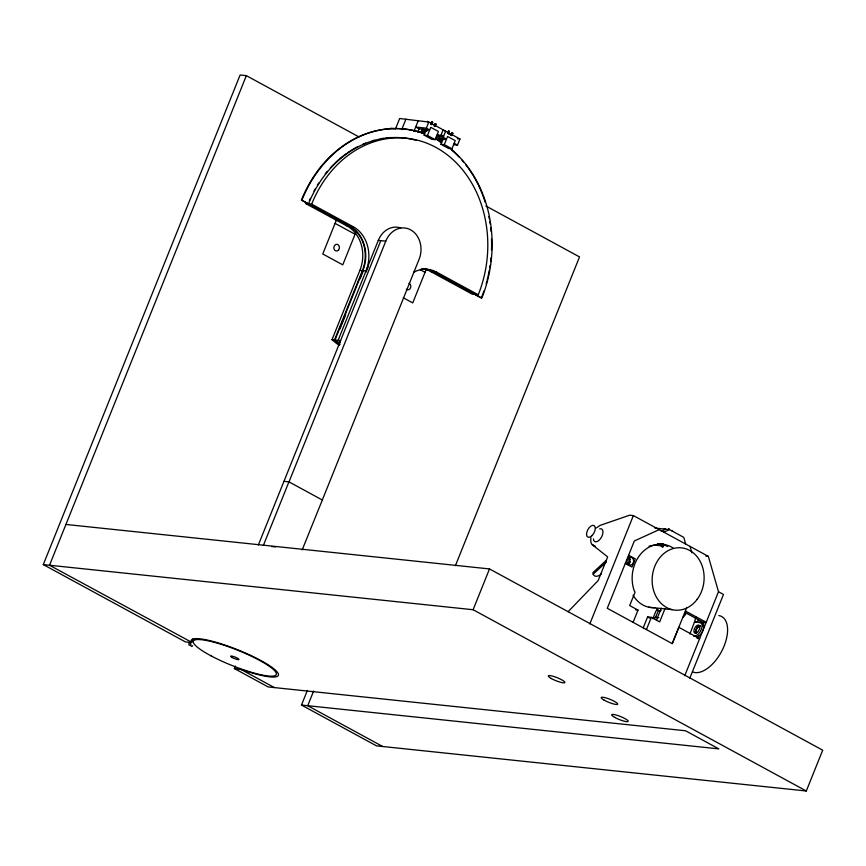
<?xml version="1.0" encoding="UTF-8"?>
<svg xmlns="http://www.w3.org/2000/svg" width="866" height="866" viewBox="0 0 866 866"><rect width="100%" height="100%" fill="white"/><g stroke="black" fill="none" stroke-linecap="round" stroke-linejoin="round"><path stroke-width="1.3" d="M487.125 280.173L487.655 277.889M193.14 638.859L191.657 642.572L185.421 641.912L43.3 564.589L240.109 75.006L246.345 75.656L358.989 136.936M246.345 75.656L49.524 565.249L191.429 642.15A46.959 8.563 21.9 0 1 228.938 646.458A46.959 8.563 21.9 0 1 277.997 673.142A46.959 8.563 21.9 0 1 242.144 669.743L234.361 668.541L235.357 666.062M336.831 219.001L322.769 253.976L342.763 264.855L355.818 232.38M395.47 128.969L399.681 118.501L428.811 122.041L459.965 138.993L457.497 145.109L453.503 144.687M401.705 129.629L405.916 119.162M413.937 131.383L418.148 120.915M339.201 345.393A111.801 92.608 -84 0 1 332.685 340.262L332.024 339.667L359.899 270.344A33.536 27.788 -84 0 0 347.212 226.145L305.557 203.488L308.047 203.748M417.737 132.033L419.144 128.536M340.024 344.43A111.801 92.608 -84 0 1 335.174 340.522L334.514 339.927L362.389 270.603A33.536 27.788 -84 0 0 349.702 226.405L301.39 200.122A120.742 100.023 -84 0 1 424.004 133.645M339.699 343.856A111.801 92.608 -84 0 1 335.672 340.576L335.012 339.981L362.886 270.657A33.536 27.788 -84 0 0 350.2 226.459L301.888 200.176A120.742 100.023 -84 0 1 424.502 133.7M339.937 329.026L345.675 314.737M360.094 278.874L363.439 270.538M420.952 132.498L422.283 129.196L427.588 130.301L426.332 129.619L424.124 135.128L431.788 139.296L435.133 139.653L438.413 131.491L430.748 127.324L427.468 135.475L424.124 135.128M400.709 227.964A22.364 18.522 -84 0 0 378.301 240.38L338.13 340.306L338.79 340.901A111.801 92.608 -84 0 0 340.381 342.243M366.069 272.065L368.461 266.111M422.402 131.935L423.355 129.575M422.121 133.396L423.539 129.878M423.442 133.396L424.73 130.181L426.895 131.361M258.36 544.963L380.791 240.651M426.343 128.157L429.677 129.976L419.014 128.85L415.68 127.042L426.343 128.157L428.811 122.041M430.835 124.239L431.972 121.879L431.019 124.26M431.495 124.596L432.643 122.236L431.679 124.617M263.351 545.493L288.93 481.842L322.325 500.007L302.18 549.888M322.325 500.007L419.09 259.291A22.364 18.522 -84 0 0 420.454 254.756L420.724 253.186A22.364 18.522 -84 0 0 420.984 248.412L420.887 246.832A22.364 18.522 -84 0 0 418.343 237.966L417.618 236.667A22.364 18.522 -84 0 0 414.998 233.214L413.991 232.229A22.364 18.522 -84 0 0 406.912 228.375L405.613 228.104A22.364 18.522 -84 0 0 401.651 227.985L400.33 228.169A22.364 18.522 -84 0 0 392.85 231.579L391.746 232.499A22.364 18.522 -84 0 0 388.758 235.79L387.903 237.035A22.364 18.522 -84 0 0 385.771 241.17L289.006 481.886L283.951 481.323M434.158 126.046L435.306 123.686L434.353 126.068M434.829 126.414L435.977 124.054L435.013 126.436M438.228 140.552L439.105 138.354L443.403 139.35M443.132 129.835L440.675 135.951L437.341 134.143M439.419 141.374L440.361 139.025M440.264 142.554L441.552 139.339L444.052 139.599M436.507 136.612L443.175 137.315L445.633 131.199M440.946 144.286L444.29 144.633L447.57 136.471L455.235 140.638L451.955 148.8L448.61 148.454L440.946 144.286L443.154 138.776M447.657 133.386L448.805 131.026L447.841 133.407M448.317 133.754L449.465 131.394L448.512 133.775M450.991 135.204L452.128 132.844L451.175 135.226M451.651 135.561L452.799 133.202L451.846 135.583M426.516 268.644L412.736 302.916L403.329 297.796M65.935 524.45L489.507 568.93L822.7 750.194L806.3 790.994L376.494 745.853L301.487 705.054L307.398 690.364M313.622 691.025L307.722 705.714L382.718 746.514M455.386 565.736L579.527 256.921L485.858 205.967M43.3 564.589L473.107 609.729L489.507 568.93M589.822 623.942L633.371 515.584L708.345 556.373L718.499 591.727L684.725 675.729M661.743 546.078L662.652 543.816M662.284 547.323L663.648 543.924M633.1 622.329L638.015 610.097L629.69 605.561L635.049 592.236L634.15 590.536A32.865 27.225 -84 0 1 641.468 553.168A32.865 27.225 -84 0 1 672.99 547.897M643.178 627.969L647.606 616.949L651.351 617.35L659.675 621.875L665.034 608.549M646.426 629.582L651.351 617.35M652.942 618.486L655.919 611.093L657.673 609.469M655.4 617.848L658.463 610.259M656.428 620.273L661.299 608.149M659.199 529.635L634.334 540.969L607.272 608.289L672.243 643.633L686.781 607.477M694.889 632.678L697.227 626.854M697.899 638.101L698.905 635.612M702.683 626.205L704.599 621.442M689.737 678.403L723.489 594.444L718.499 591.727M672.254 643.622L678.847 627.33L699.631 638.643L697.141 638.383M689.931 634.053L695.084 620.337A31.306 16.584 -61.5 0 0 695.701 616.754M568.096 611.721L598.157 580.577L607.672 556.914L592.366 544.779A11.182 5.921 -61.5 0 1 591.002 537.808M596.306 527.968L600.17 525.37L629.636 515.194L633.371 515.584M606.168 560.399L592.885 572.675L593.34 574.602A11.182 5.921 -61.5 0 0 601.502 573.768M593.156 574.234L606.492 561.915M661.223 531.248L665.716 529.202M663.832 532.157L669.45 529.591L683.783 537.385L685.688 544.043M430.878 123.221L431.365 123.567M444.377 130.56L445.048 130.928M447.711 132.379L448.371 132.736M390.534 128.244L394.268 128.633M436.68 135.529L443.63 136.189L441.13 134.825M457.291 138.712L459.965 138.993M435.836 138.008L446.51 139.123L443.175 137.315M359.899 270.344L366.004 270.982A33.536 27.788 -84 0 0 353.306 226.784L311.663 204.127L308.545 203.802A111.801 92.608 -84 0 1 410.376 138.961M347.212 226.145L353.306 226.784M378.301 240.38L385.771 241.17M423.615 268.99A33.536 27.788 -84 0 1 430.499 271.459L436.605 272.108L478.259 294.765A111.801 92.608 -84 0 0 435.966 147.447A111.801 92.608 -84 0 0 311.663 204.127M474.644 294.386L472.154 294.126L430.499 271.459M475.142 294.44L478.259 294.765M332.024 339.667L334.514 339.927M335.012 339.981L340.619 340.576M664.341 528.563L664.828 528.899M654.869 528.054L669.45 529.591M671.919 530.815L672.579 531.183M663.421 545.905L661.191 545.667L657.9 543.88M705.855 556.102L708.345 556.373M271.621 546.522L275.507 546.922M648.634 607.185L672.308 609.675M635.525 609.837L638.015 610.097M658.842 617.729L656.558 617.469A7.826 4.146 -61.5 0 0 652.726 618.714M697.704 625.685L700.193 625.945M301.487 705.054L718.845 748.884L685.526 730.763L268.168 686.933L234.361 668.541M696.416 637.127A7.826 4.146 -61.5 0 0 703.311 629.301A7.826 4.146 -61.5 0 0 700.67 622.881L694.738 621.485L696.405 622.394M431.788 121.857L432.643 122.236M435.122 123.665L435.977 124.054M448.61 131.015L449.465 131.394M451.944 132.823L452.799 133.202M447.809 133.18L450.98 134.901M454.174 143.291L457.497 145.109M427.468 135.475L435.133 139.653M444.29 144.633L451.955 148.8M481.312 298.012L433 271.729A33.536 27.788 -84 0 0 423.712 268.925M335.077 223.374L355.071 234.253M420.335 269.759L425.033 272.314M660.152 543.642L663.432 545.428M628.597 555.247L635.265 558.873L631.985 567.035L625.317 563.409M592.366 544.779L595.364 546.403M592.885 545.115L594.888 546.208M685.385 611.006L706.191 622.318L702.456 621.929L685.114 612.5M647.606 616.949L649.695 618.086M473.107 609.729L806.3 790.994M240.596 669.191L274.403 687.582M690.018 546.403L691.869 552.844M409.066 283.344A3.356 2.782 -84 0 1 410.441 288.021A3.356 2.782 -84 0 1 406.338 289.244M309.411 200.501A111.801 92.608 -84 0 1 310.364 198.368M313.979 191.083A111.801 92.608 -84 0 1 315.094 189.059M317.421 185.086A111.801 92.608 -84 0 1 318.645 183.148M325.215 173.914A111.801 92.608 -84 0 1 327.337 171.316M330.271 167.961A111.801 92.608 -84 0 1 334.092 163.988M334.871 163.219A111.801 92.608 -84 0 1 338.887 159.528M339.71 158.824A111.801 92.608 -84 0 1 346.487 153.542M347.363 152.936A111.801 92.608 -84 0 1 349.117 151.745M350.005 151.171A111.801 92.608 -84 0 1 351.791 150.045M352.689 149.504A111.801 92.608 -84 0 1 357.247 146.949M362.854 144.276A111.801 92.608 -84 0 1 365.701 143.096M372.434 140.768A111.801 92.608 -84 0 1 374.383 140.216M380.271 138.863A111.801 92.608 -84 0 1 383.227 138.354M386.193 137.954A111.801 92.608 -84 0 1 391.151 137.553M411.35 139.166A111.801 92.608 -84 0 1 416.167 140.335M421.168 268.925A33.536 27.788 -84 0 1 433.498 271.772L481.81 298.066A120.742 100.023 -84 0 0 450.515 148.671M413.634 272.303A33.536 27.788 -84 0 1 436.605 272.108M435.63 138.906A120.742 100.023 -84 0 1 441.195 142.197M451.706 150.035A120.742 100.023 -84 0 1 458.969 156.941M462.011 160.275A120.742 100.023 -84 0 1 463.483 161.996M465.637 164.659A120.742 100.023 -84 0 1 467.716 167.409M468.387 168.34A120.742 100.023 -84 0 1 472.89 175.116M473.496 176.112A120.742 100.023 -84 0 1 474.676 178.136M475.261 179.165A120.742 100.023 -84 0 1 476.387 181.232M476.939 182.282A120.742 100.023 -84 0 1 478.01 184.404M478.541 185.465A120.742 100.023 -84 0 1 482.373 194.255M482.806 195.391A120.742 100.023 -84 0 1 485.209 202.265M488.889 216.565A120.742 100.023 -84 0 1 489.355 219.001M489.777 221.447A120.742 100.023 -84 0 1 490.156 223.915M490.643 227.628A120.742 100.023 -84 0 1 491.033 231.363M491.509 238.886A120.742 100.023 -84 0 1 491.498 250.231M490.99 257.797A120.742 100.023 -84 0 1 490.589 261.575M490.091 265.332A120.742 100.023 -84 0 1 489.701 267.832M489.279 270.322A120.742 100.023 -84 0 1 488.803 272.801M488.554 274.035A120.742 100.023 -84 0 1 488.013 276.503M486.811 281.396A120.742 100.023 -84 0 1 486.151 283.821M483.91 290.998A120.742 100.023 -84 0 1 481.767 296.854M436.128 138.961A120.742 100.023 -84 0 1 441.692 142.251M192.588 645.711A1.115 0.931 -84 0 1 191.343 646.274A1.115 0.931 -84 0 1 190.921 644.802M190.585 644.618A1.115 0.931 -84 0 1 189.134 645.04A1.115 0.931 -84 0 1 189.232 643.265A1.115 0.931 -84 0 1 190.628 643.763M629.171 557.466A4.471 3.702 -84 0 1 630.134 559.414M630.145 561.72A4.471 3.702 -84 0 1 628.413 564.513M649.024 546.197A31.306 25.926 -84 0 1 663.54 546.792M655.389 607.64A31.306 25.926 -84 0 1 633.046 595.191M627.926 557.336A4.471 3.702 -84 0 1 627.168 564.383M661.148 610.487A11.161 5.91 -61.5 0 1 656.655 609.025M699.014 621.972A7.826 4.146 -61.5 0 1 701.33 629.333A7.826 4.146 -61.5 0 1 693.59 636.153M718.812 615.553A31.306 16.584 -61.5 0 1 722.937 648.721A31.306 16.584 -61.5 0 1 692.519 671.886M686.099 613.431A10.067 5.326 -61.5 0 1 682.993 617.393M695.972 633.544A4.471 2.371 -61.5 0 1 696.426 628.943A4.471 2.371 -61.5 0 1 700.02 625.912M697.996 619.753A32.865 17.417 -61.5 0 1 697.617 621.561M696.394 633.392A4.027 2.133 -61.5 0 1 696.6 629.16A4.027 2.133 -61.5 0 1 700.031 626.356M599.694 528.866A7.155 3.789 -61.5 0 1 602.877 533.164A7.155 3.789 -61.5 0 1 597.908 541.142A7.155 3.789 -61.5 0 1 593.437 538.923M658.052 543.826A32.865 27.225 -84 0 1 667.762 546.619M628.521 557.412A4.027 3.334 -84 0 1 629.831 561.374A4.027 3.334 -84 0 1 627.352 564.61M427.555 121.413L428.215 121.77L427.555 121.413M668.769 529.018L669.44 529.386L668.769 529.018M604.176 700.172A8.941 1.635 21.9 0 0 617.642 704.296A8.941 1.635 21.9 0 0 606.449 698.061A8.941 1.635 21.9 0 0 604.176 700.172M551.328 678.533A8.941 1.635 21.9 0 0 564.794 682.657A8.941 1.635 21.9 0 0 553.612 676.422A8.941 1.635 21.9 0 0 551.328 678.533M614.665 717.362A8.941 1.635 21.9 0 0 628.131 721.486A8.941 1.635 21.9 0 0 616.938 715.251A8.941 1.635 21.9 0 0 614.665 717.362M338.584 249.949A3.356 2.782 -84 0 0 337.372 244.396A3.356 2.782 -84 0 0 333.94 248.629A3.356 2.782 -84 0 0 338.584 249.949M211.033 655.843A44.718 8.151 21.9 0 0 276.265 674.614A44.718 8.151 21.9 0 0 217.128 643.081A44.718 8.151 21.9 0 0 211.033 655.843M232.315 657.586A4.471 0.812 21.9 0 0 238.94 659.546A4.471 0.812 21.9 0 0 233.171 656.406A4.471 0.812 21.9 0 0 232.315 657.586M591.9 535.729A6.56 3.475 -61.5 0 0 594.119 525.597A6.56 3.475 -61.5 0 0 586.726 532.633A6.56 3.475 -61.5 0 0 591.9 535.729M697.162 599.337A31.306 25.926 -84 0 0 683.956 548.254A31.306 25.926 -84 0 0 653.278 589.302A31.306 25.926 -84 0 0 697.162 599.337M696.903 632.635A4.471 2.371 -61.5 0 0 699.457 625.555A4.471 2.371 -61.5 0 0 694.294 629.095A4.471 2.371 -61.5 0 0 696.903 632.635M632.602 563.928A4.027 3.334 -84 0 0 631.227 557.239A4.027 3.334 -84 0 0 627.038 562.25A4.027 3.334 -84 0 0 632.602 563.928"/></g></svg>
